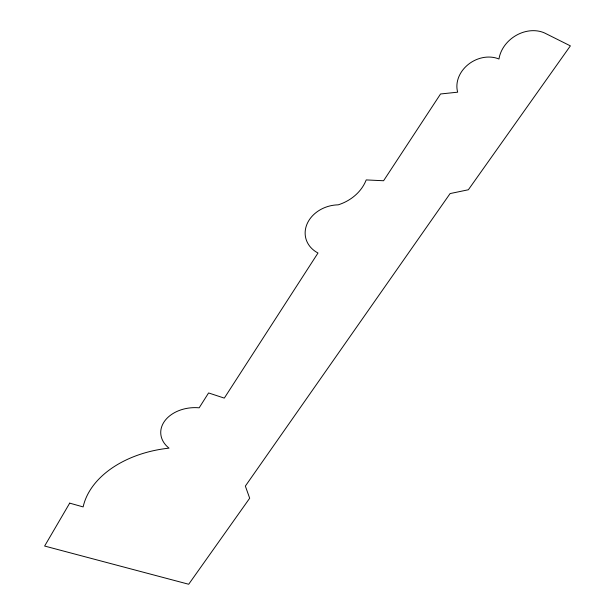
<?xml version="1.0" encoding="UTF-8"?>
<svg xmlns="http://www.w3.org/2000/svg" width="615" height="615" viewBox="0 0 615 615"><rect width="100%" height="100%" fill="white"/><g stroke="black" fill="none" stroke-linecap="round" stroke-linejoin="round"><path stroke-width="0.92" d="M69.695 503.139L44.626 546.043L188.697 584.25L249.682 498.235L245.354 486.088L450.095 193.571L468.361 189.766L570.374 45.871L544.721 33.049A31.027 25.569 -33.8 0 0 498.973 59.009A28.744 24.016 -30.5 0 0 468.223 64.483A28.744 24.016 -30.5 0 0 457.675 92.181L440.548 93.98L383.583 180.749L366.209 179.918A42.066 35.762 -14.5 0 1 338.204 204.841A31.227 25.569 -13.3 0 0 306.977 224.16A31.227 25.569 -13.3 0 0 317.993 253.011L224.306 398.113L208.585 392.947L199.168 407.814A33.156 23.97 -3.1 0 0 164.851 420.798A33.156 23.97 -3.1 0 0 169.025 448.151A98.492 66.774 -2.9 0 0 83.14 506.914L69.695 503.139"/></g></svg>
